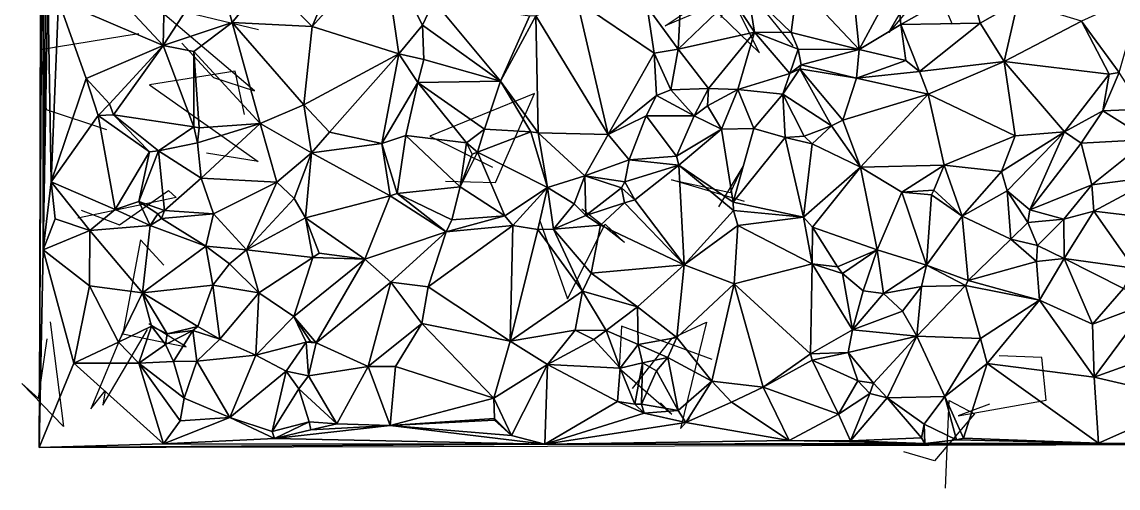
# Model space of a CAD drawing. Header units: metres. Extents: x -15.8 to 15, y -15.6 to 15.3.
# Drawn here: x -15.26 to 1.16, y -15.6 to -8.62 of the extents above; entities that cross this region are included whole.
import ezdxf

# ---------------------------------------------------------------- set-up
doc = ezdxf.new("R2010")
doc.units = ezdxf.units.M
doc.layers.add('CRACKS', color=1, linetype='Continuous')
doc.layers.add('STREET_MESH', color=7, linetype='Continuous')

msp = doc.modelspace()

# ---------------------------------------------------------------- linework, layer by layer
at = {"layer": 'CRACKS'}
for points in [[(-1.753, -8.163, 0.1), (-2.276, -8.778, 0.1), (-1.367, -7.229, 0.1), (-1.853, -7.259, 0.1), (-2.039, -6.863, 0.1)], [(-1.323, -8.658, 0.1), (-1.854, -7.408, 0.1), (-2.513, -7.177, 0.1), (-1.664, -6.995, 0.1), (-2.057, -7.223, 0.1)], [(-3.706, -8.982, 0.1), (-4.345, -8.186, 0.1), (-5.239, -8.084, 0.1), (-4.213, -9.083, 0.1), (-5.065, -7.378, 0.1)], [(-6.142, -7.5, 0.1), (-5.01, -8.419, 0.1), (-5.626, -8.681, 0.1), (-4.545, -7.954, 0.1), (-4.791, -8.559, 0.1)], [(-12.864, -8.938, 0.1), (-12.386, -9.456, 0.1), (-11.776, -9.655, 0.1), (-13.313, -8.352, 0.1), (-11.713, -8.737, 0.1)], [(-13.507, -8.799, 0.1), (-13.732, -8.833, 0.1), (-14.985, -9.041, 0.1), (-14.896, -9.935, 0.1), (-13.993, -10.232, 0.1)], [(-11.924, -10.01, 0.1), (-12.065, -9.36, 0.1), (-13.347, -9.566, 0.1), (-11.717, -10.714, 0.1), (-12.491, -10.589, 0.1)], [(-8.916, -11.007, 0.1), (-8.164, -11.025, 0.1), (-7.582, -9.692, 0.1), (-9.148, -10.335, 0.1), (-8.21, -10.797, 0.1)], [(-4.438, -11.312, 0.1), (-5.53, -10.989, 0.1), (-4.644, -11.175, 0.1), (-4.462, -10.789, 0.1), (-4.826, -11.39, 0.1)], [(-14.37, -11.439, 0.1), (-13.797, -11.661, 0.1), (-13.063, -11.148, 0.1), (-12.95, -11.252, 0.1), (-14.422, -11.562, 0.1)], [(-7.506, -11.585, 0.1), (-7.088, -12.771, 0.1), (-6.525, -11.652, 0.1), (-6.232, -11.927, 0.1), (-6.874, -11.425, 0.1)], [(-13.134, -12.266, 0.1), (-13.483, -11.887, 0.1), (-13.745, -13.292, 0.1), (-12.8, -13.488, 0.1), (-13.357, -13.144, 0.1)], [(-14.833, -13.114, 0.1), (-14.636, -14.684, 0.1), (-15.258, -14.04, 0.1), (-15.01, -14.262, 0.1), (-14.881, -13.369, 0.1)], [(-6.111, -14.115, 0.1), (-5.519, -13.36, 0.1), (-5.004, -13.12, 0.1), (-5.396, -14.711, 0.1), (-5.259, -14.562, 0.1)], [(-13.719, -13.207, 0.1), (-14.226, -14.418, 0.1), (-14.011, -14.148, 0.1), (-14.046, -14.363, 0.1), (-13.378, -13.228, 0.1)], [(-4.918, -13.676, 0.1), (-6.28, -13.178, 0.1), (-6.314, -13.807, 0.1), (-5.526, -14.495, 0.1), (-5.694, -14.329, 0.1)], [(-0.767, -14.346, 0.1), (-1.234, -14.521, 0.1), (0.081, -14.287, 0.1), (0.019, -13.647, 0.1), (-0.62, -13.626, 0.1)], [(-1.428, -15.605, 0.1), (-1.373, -14.294, 0.1), (-0.99, -14.49, 0.1), (-1.59, -15.196, 0.1), (-2.05, -15.064, 0.1)]]:
    msp.add_polyline3d(points, dxfattribs=at)
at = {"layer": 'STREET_MESH'}
for points in [[(-14.946, -4.445), (-14.952, 5.509), (-14.999, -14.999)], [(-14.941, -12.037), (-14.946, -4.445), (-14.999, -14.999)], [(-14.946, -4.445), (-14.941, -12.037), (-14.898, -7.436)], [(-10.912, -8.692), (-10.3, -7.25), (-11.596, -7.989)], [(-9.846, -7.505), (-10.3, -7.25), (-10.912, -8.692)], [(-14.941, -12.037), (-14.868, -8.071), (-14.898, -7.436)], [(-9.614, -9.1), (-9.846, -7.505), (-10.912, -8.692)], [(-9.846, -7.505), (-9.259, -8.671), (-9.087, -8.311)], [(-9.614, -9.1), (-9.259, -8.671), (-9.846, -7.505)], [(-3.641, -8.053), (-2.718, -9.035), (-2.873, -7.508)], [(-2.718, -9.035), (-2.154, -7.988), (-2.873, -7.508)], [(-13.14, -8.977), (-14.339, -7.686), (-14.711, -8.305)], [(-13.14, -8.977), (-13.114, -7.61), (-14.339, -7.686)], [(-13.14, -8.977), (-12.346, -7.75), (-13.114, -7.61)], [(-12.346, -7.75), (-13.14, -8.977), (-12.108, -8.631)], [(-12.346, -7.75), (-12.108, -8.631), (-11.596, -7.989)], [(-12.108, -8.631), (-10.912, -8.692), (-11.596, -7.989)], [(-2.154, -7.988), (-2.718, -9.035), (-2.093, -8.658)], [(-2.154, -7.988), (-2.093, -8.658), (-1.055, -8.071)], [(-14.941, -12.037), (-14.82, -11.017), (-14.868, -8.071)], [(-14.868, -8.071), (-14.82, -11.017), (-14.711, -8.305)], [(-5.383, -8.164), (-5.895, -8.394), (-5.431, -9.03)], [(-4.625, -8.258), (-5.383, -8.164), (-5.431, -9.03)], [(-4.625, -8.258), (-4.285, -8.773), (-4.384, -8.152)], [(-3.739, -8.78), (-3.641, -8.053), (-4.384, -8.152)], [(-4.285, -8.773), (-3.739, -8.78), (-4.384, -8.152)], [(-3.739, -8.78), (-2.718, -9.035), (-3.641, -8.053)], [(-2.093, -8.658), (-0.904, -8.64), (-1.055, -8.071)], [(-0.904, -8.64), (-0.34, -8.321), (-1.055, -8.071)], [(0.611, -8.612), (1.176, -9.381), (1.512, -8.2)], [(-14.82, -11.017), (-14.296, -9.468), (-14.711, -8.305)], [(-14.296, -9.468), (-13.14, -8.977), (-14.711, -8.305)], [(-9.259, -8.671), (-8.09, -9.507), (-9.087, -8.311)], [(-9.087, -8.311), (-8.09, -9.507), (-7.658, -8.533)], [(-7.562, -8.528), (-6.476, -10.31), (-6.943, -8.31)], [(-5.79, -9.091), (-5.895, -8.394), (-6.943, -8.31)], [(-6.476, -10.31), (-5.79, -9.091), (-6.943, -8.31)], [(-4.285, -8.773), (-4.625, -8.258), (-5.431, -9.03)], [(-0.904, -8.64), (-0.549, -9.214), (-0.34, -8.321)], [(-0.34, -8.321), (-0.549, -9.214), (0.611, -8.612)], [(-8.09, -9.507), (-7.562, -8.528), (-7.658, -8.533)], [(-7.562, -8.528), (-8.09, -9.507), (-7.524, -10.282)], [(-6.476, -10.31), (-7.562, -8.528), (-7.524, -10.282)], [(-5.895, -8.394), (-5.79, -9.091), (-5.431, -9.03)], [(-12.108, -8.631), (-13.14, -8.977), (-12.684, -9.066)], [(-11.688, -10.145), (-12.108, -8.631), (-12.684, -9.066)], [(-12.108, -8.631), (-11.035, -9.863), (-10.912, -8.692)], [(-11.035, -9.863), (-12.108, -8.631), (-11.688, -10.145)], [(-11.035, -9.863), (-9.614, -9.1), (-10.912, -8.692)], [(-9.614, -9.1), (-9.236, -9.185), (-9.259, -8.671)], [(-9.236, -9.185), (-8.09, -9.507), (-9.259, -8.671)], [(-2.718, -9.035), (-2.022, -9.2), (-2.093, -8.658)], [(-2.093, -8.658), (-1.815, -9.363), (-0.904, -8.64)], [(-2.022, -9.2), (-1.815, -9.363), (-2.093, -8.658)], [(-0.904, -8.64), (-1.815, -9.363), (-0.549, -9.214)], [(-0.549, -9.214), (1.028, -9.404), (0.611, -8.612)], [(1.028, -9.404), (1.176, -9.381), (0.611, -8.612)], [(-4.976, -9.618), (-4.285, -8.773), (-5.431, -9.03)], [(-4.285, -8.773), (-4.976, -9.618), (-4.535, -9.635)], [(-3.759, -9.394), (-4.285, -8.773), (-4.535, -9.635)], [(-4.285, -8.773), (-3.759, -9.394), (-3.631, -9.028)], [(-3.739, -8.78), (-4.285, -8.773), (-3.631, -9.028)], [(-3.739, -8.78), (-3.631, -9.028), (-2.718, -9.035)], [(-13.947, -9.85), (-13.14, -8.977), (-14.296, -9.468)], [(-13.947, -9.85), (-13.884, -10.012), (-13.14, -8.977)], [(-13.884, -10.012), (-12.683, -10.192), (-13.14, -8.977)], [(-13.14, -8.977), (-12.683, -10.192), (-12.684, -9.066)], [(-3.759, -9.394), (-3.586, -9.265), (-3.631, -9.028)], [(-3.631, -9.028), (-3.586, -9.265), (-2.718, -9.035)], [(-12.601, -10.209), (-11.688, -10.145), (-12.684, -9.066)], [(-12.683, -10.192), (-12.601, -10.209), (-12.684, -9.066)], [(-10.651, -10.272), (-9.614, -9.1), (-11.035, -9.863)], [(-9.868, -10.442), (-9.614, -9.1), (-10.651, -10.272)], [(-9.614, -9.1), (-9.868, -10.442), (-9.327, -9.531)], [(-9.236, -9.185), (-9.614, -9.1), (-9.327, -9.531)], [(-8.09, -9.507), (-9.236, -9.185), (-9.327, -9.531)], [(-6.476, -10.31), (-5.754, -9.726), (-5.79, -9.091)], [(-5.79, -9.091), (-5.54, -9.641), (-5.431, -9.03)], [(-5.754, -9.726), (-5.54, -9.641), (-5.79, -9.091)], [(-5.54, -9.641), (-4.976, -9.618), (-5.431, -9.03)], [(-2.718, -9.035), (-3.586, -9.265), (-2.757, -9.465)], [(-2.022, -9.2), (-2.718, -9.035), (-2.757, -9.465)], [(-3.609, -9.326), (-3.864, -9.705), (-3.135, -10.179)], [(-3.864, -9.705), (-3.609, -9.326), (-3.759, -9.394)], [(-3.609, -9.326), (-3.586, -9.265), (-3.759, -9.394)], [(-3.586, -9.265), (-3.609, -9.326), (-2.757, -9.465)], [(-2.965, -10.094), (-3.609, -9.326), (-3.135, -10.179)], [(-3.609, -9.326), (-2.965, -10.094), (-2.757, -9.465)], [(-1.815, -9.363), (-2.022, -9.2), (-2.757, -9.465)], [(-1.815, -9.363), (-1.685, -9.702), (-0.549, -9.214)], [(-0.549, -9.214), (-1.685, -9.702), (-0.381, -10.328)], [(0.359, -10.267), (-0.549, -9.214), (-0.381, -10.328)], [(0.359, -10.267), (1.028, -9.404), (-0.549, -9.214)], [(-14.118, -10.021), (-14.296, -9.468), (-14.82, -11.017)], [(-14.118, -10.021), (-13.947, -9.85), (-14.296, -9.468)], [(-8.09, -9.507), (-9.327, -9.531), (-8.328, -10.227)], [(-7.634, -10.27), (-8.09, -9.507), (-8.328, -10.227)], [(-8.09, -9.507), (-7.634, -10.27), (-7.524, -10.282)], [(-3.864, -9.705), (-3.759, -9.394), (-4.535, -9.635)], [(-2.757, -9.465), (-2.965, -10.094), (-1.685, -9.702)], [(-1.815, -9.363), (-2.757, -9.465), (-1.685, -9.702)], [(1.028, -9.404), (0.359, -10.267), (0.929, -9.952)], [(1.176, -9.381), (0.929, -9.952), (1.532, -9.926)], [(1.176, -9.381), (1.028, -9.404), (0.929, -9.952)], [(-9.327, -9.531), (-9.868, -10.442), (-9.51, -10.321)], [(-9.327, -9.531), (-9.51, -10.321), (-8.601, -10.433)], [(-8.328, -10.227), (-9.327, -9.531), (-8.601, -10.433)], [(-5.754, -9.726), (-5.192, -10.026), (-5.54, -9.641)], [(-5.192, -10.026), (-4.976, -9.618), (-5.54, -9.641)], [(-4.988, -9.877), (-4.976, -9.618), (-5.192, -10.026)], [(-4.976, -9.618), (-4.988, -9.877), (-4.535, -9.635)], [(-4.535, -9.635), (-4.988, -9.877), (-4.782, -10.229)], [(-4.295, -10.217), (-4.535, -9.635), (-4.782, -10.229)], [(-3.864, -9.705), (-4.535, -9.635), (-4.295, -10.217)], [(-14.118, -10.021), (-13.884, -10.012), (-13.947, -9.85)], [(-5.754, -9.726), (-6.476, -10.31), (-5.911, -10.028)], [(-5.192, -10.026), (-5.754, -9.726), (-5.911, -10.028)], [(-3.864, -9.705), (-4.295, -10.217), (-3.828, -10.352)], [(-3.541, -10.335), (-3.864, -9.705), (-3.828, -10.352)], [(-3.864, -9.705), (-3.541, -10.335), (-3.135, -10.179)], [(-2.965, -10.094), (-2.699, -10.796), (-1.685, -9.702)], [(-2.699, -10.796), (-1.447, -10.769), (-1.685, -9.702)], [(-1.685, -9.702), (-1.447, -10.769), (-0.381, -10.328)], [(-13.884, -10.012), (-14.118, -10.021), (-13.346, -10.568)], [(-13.884, -10.012), (-13.346, -10.568), (-13.211, -10.551)], [(-12.683, -10.192), (-13.884, -10.012), (-13.211, -10.551)], [(-11.035, -9.863), (-11.688, -10.145), (-10.92, -10.582)], [(-10.651, -10.272), (-11.035, -9.863), (-10.92, -10.582)], [(-4.988, -9.877), (-5.192, -10.026), (-4.782, -10.229)], [(0.359, -10.267), (0.604, -10.437), (0.929, -9.952)], [(0.604, -10.437), (1.617, -10.385), (0.929, -9.952)], [(0.929, -9.952), (1.617, -10.385), (1.532, -9.926)], [(-13.86, -11.432), (-14.118, -10.021), (-14.82, -11.017)], [(-13.346, -10.568), (-14.118, -10.021), (-13.86, -11.432)], [(-12.601, -10.209), (-12.629, -10.435), (-11.688, -10.145)], [(-12.629, -10.435), (-12.574, -10.963), (-11.688, -10.145)], [(-12.574, -10.963), (-11.438, -11.024), (-11.688, -10.145)], [(-11.688, -10.145), (-11.438, -11.024), (-10.92, -10.582)], [(-6.476, -10.31), (-6.165, -10.686), (-5.911, -10.028)], [(-6.165, -10.686), (-5.452, -10.631), (-5.911, -10.028)], [(-5.452, -10.631), (-5.192, -10.026), (-5.911, -10.028)], [(-4.782, -10.229), (-5.192, -10.026), (-5.452, -10.631)], [(-2.699, -10.796), (-2.965, -10.094), (-3.135, -10.179)], [(-12.629, -10.435), (-12.683, -10.192), (-13.211, -10.551)], [(-12.601, -10.209), (-12.683, -10.192), (-12.629, -10.435)], [(-9.868, -10.442), (-10.651, -10.272), (-10.92, -10.582)], [(-9.51, -10.321), (-9.868, -10.442), (-9.639, -11.193)], [(-8.696, -11.093), (-9.51, -10.321), (-9.639, -11.193)], [(-9.51, -10.321), (-8.696, -11.093), (-8.601, -10.433)], [(-8.436, -10.571), (-8.328, -10.227), (-8.601, -10.433)], [(-8.436, -10.571), (-7.634, -10.27), (-8.328, -10.227)], [(-7.634, -10.27), (-8.436, -10.571), (-7.384, -11.103)], [(-7.634, -10.27), (-7.384, -11.103), (-7.524, -10.282)], [(-7.384, -11.103), (-6.828, -10.928), (-7.524, -10.282)], [(-6.828, -10.928), (-6.476, -10.31), (-7.524, -10.282)], [(-6.165, -10.686), (-6.476, -10.31), (-6.828, -10.928)], [(-5.418, -10.769), (-4.782, -10.229), (-5.452, -10.631)], [(-4.604, -11.321), (-4.782, -10.229), (-5.418, -10.769)], [(-4.604, -11.321), (-4.295, -10.217), (-4.782, -10.229)], [(-4.295, -10.217), (-4.604, -11.321), (-3.828, -10.352)], [(-3.541, -10.335), (-3.828, -10.352), (-3.42, -10.446)], [(-3.541, -10.335), (-3.42, -10.446), (-3.135, -10.179)], [(-3.42, -10.446), (-2.699, -10.796), (-3.135, -10.179)], [(-1.447, -10.769), (-0.589, -10.862), (-0.381, -10.328)], [(-0.589, -10.862), (0.359, -10.267), (-0.381, -10.328)], [(-0.502, -11.151), (0.359, -10.267), (-0.589, -10.862)], [(0.359, -10.267), (-0.502, -11.151), (-0.164, -11.435)], [(0.604, -10.437), (0.359, -10.267), (-0.164, -11.435)], [(-12.574, -10.963), (-12.629, -10.435), (-13.211, -10.551)], [(-9.743, -11.226), (-9.868, -10.442), (-10.92, -10.582)], [(-9.868, -10.442), (-9.743, -11.226), (-9.639, -11.193)], [(-8.696, -11.093), (-8.514, -10.603), (-8.601, -10.433)], [(-8.514, -10.603), (-8.436, -10.571), (-8.601, -10.433)], [(-3.828, -10.352), (-4.604, -11.321), (-3.554, -11.548)], [(-3.42, -10.446), (-3.828, -10.352), (-3.554, -11.548)], [(-2.699, -10.796), (-3.42, -10.446), (-3.554, -11.548)], [(0.604, -10.437), (-0.164, -11.435), (0.768, -11.063)], [(1.617, -10.385), (0.604, -10.437), (0.768, -11.063)], [(1.775, -10.934), (1.617, -10.385), (0.768, -11.063)], [(-13.346, -10.568), (-13.86, -11.432), (-13.508, -11.313)], [(-13.508, -11.313), (-13.124, -11.444), (-13.211, -10.551)], [(-13.346, -10.568), (-13.508, -11.313), (-13.211, -10.551)], [(-13.124, -11.444), (-12.574, -10.963), (-13.211, -10.551)], [(-11.438, -11.024), (-11.182, -11.269), (-10.92, -10.582)], [(-11.182, -11.269), (-11.013, -11.555), (-10.92, -10.582)], [(-11.013, -11.555), (-9.743, -11.226), (-10.92, -10.582)], [(-8.436, -10.571), (-8.696, -11.093), (-8.027, -11.528)], [(-8.436, -10.571), (-8.514, -10.603), (-8.696, -11.093)], [(-7.384, -11.103), (-8.436, -10.571), (-8.027, -11.528)], [(-6.165, -10.686), (-5.418, -10.769), (-5.452, -10.631)], [(-6.23, -11.018), (-6.165, -10.686), (-6.828, -10.928)], [(-6.165, -10.686), (-6.23, -11.018), (-5.418, -10.769)], [(-6.23, -11.018), (-6.079, -11.288), (-5.418, -10.769)], [(-5.418, -10.769), (-6.079, -11.288), (-5.337, -12.26)], [(-4.603, -11.444), (-5.418, -10.769), (-5.337, -12.26)], [(-4.603, -11.444), (-4.604, -11.321), (-5.418, -10.769)], [(-3.419, -11.698), (-2.699, -10.796), (-3.554, -11.548)], [(-2.699, -10.796), (-3.419, -11.698), (-2.448, -12.035)], [(-2.082, -11.173), (-1.447, -10.769), (-2.699, -10.796)], [(-2.082, -11.173), (-2.699, -10.796), (-2.448, -12.035)], [(-2.082, -11.173), (-1.599, -11.14), (-1.447, -10.769)], [(-1.447, -10.769), (-1.599, -11.14), (-1.177, -11.533)], [(-1.447, -10.769), (-1.177, -11.533), (-0.589, -10.862)], [(-12.574, -10.963), (-13.124, -11.444), (-12.39, -11.496)], [(-11.438, -11.024), (-12.574, -10.963), (-12.39, -11.496)], [(-6.989, -11.348), (-6.828, -10.928), (-7.384, -11.103)], [(-6.989, -11.348), (-6.813, -11.52), (-6.828, -10.928)], [(-6.28, -11.106), (-6.23, -11.018), (-6.828, -10.928)], [(-6.813, -11.52), (-6.28, -11.106), (-6.828, -10.928)], [(-1.177, -11.533), (-0.502, -11.151), (-0.589, -10.862)], [(0.796, -11.457), (1.775, -10.934), (0.768, -11.063)], [(0.796, -11.457), (2.137, -11.614), (1.775, -10.934)], [(-14.82, -11.017), (-14.941, -12.037), (-14.761, -11.57)], [(-14.243, -11.747), (-14.82, -11.017), (-14.761, -11.57)], [(-14.243, -11.747), (-13.86, -11.432), (-14.82, -11.017)], [(-11.893, -12.037), (-11.438, -11.024), (-12.39, -11.496)], [(-11.182, -11.269), (-11.438, -11.024), (-11.893, -12.037)], [(-8.82, -11.587), (-8.696, -11.093), (-9.639, -11.193)], [(-8.696, -11.093), (-8.82, -11.587), (-8.027, -11.528)], [(-7.904, -11.669), (-7.384, -11.103), (-8.027, -11.528)], [(-7.904, -11.669), (-7.529, -11.733), (-7.384, -11.103)], [(-7.529, -11.733), (-7.295, -11.728), (-7.384, -11.103)], [(-7.295, -11.728), (-6.989, -11.348), (-7.384, -11.103)], [(-6.235, -11.334), (-6.28, -11.106), (-6.813, -11.52)], [(-6.28, -11.106), (-6.079, -11.288), (-6.23, -11.018)], [(-6.28, -11.106), (-6.235, -11.334), (-6.079, -11.288)], [(-1.599, -11.14), (-2.082, -11.173), (-1.636, -11.211)], [(-1.177, -11.533), (-1.599, -11.14), (-1.636, -11.211)], [(-0.502, -11.151), (-1.177, -11.533), (-0.448, -11.874)], [(-0.194, -11.625), (-0.502, -11.151), (-0.448, -11.874)], [(-0.502, -11.151), (-0.194, -11.625), (-0.164, -11.435)], [(-0.164, -11.435), (0.346, -11.576), (0.768, -11.063)], [(0.346, -11.576), (0.796, -11.457), (0.768, -11.063)], [(-13.508, -11.313), (-13.86, -11.432), (-13.336, -11.672)], [(-13.221, -11.495), (-13.124, -11.444), (-13.508, -11.313)], [(-13.221, -11.495), (-13.508, -11.313), (-13.336, -11.672)], [(-11.182, -11.269), (-11.893, -12.037), (-11.013, -11.555)], [(-9.743, -11.226), (-11.013, -11.555), (-10.123, -12.177)], [(-8.904, -11.764), (-9.743, -11.226), (-10.123, -12.177)], [(-9.743, -11.226), (-8.904, -11.764), (-9.639, -11.193)], [(-8.904, -11.764), (-8.82, -11.587), (-9.639, -11.193)], [(-6.079, -11.288), (-6.235, -11.334), (-5.337, -12.26)], [(-4.604, -11.321), (-4.603, -11.444), (-3.554, -11.548)], [(-2.082, -11.173), (-2.448, -12.035), (-1.708, -12.265)], [(-2.082, -11.173), (-1.708, -12.265), (-1.636, -11.211)], [(-1.708, -12.265), (-1.177, -11.533), (-1.636, -11.211)], [(-13.86, -11.432), (-14.243, -11.747), (-13.336, -11.672)], [(-13.124, -11.444), (-13.221, -11.495), (-13.169, -11.568)], [(-13.124, -11.444), (-13.169, -11.568), (-12.39, -11.496)], [(-6.813, -11.52), (-6.989, -11.348), (-7.295, -11.728)], [(-6.235, -11.334), (-6.813, -11.52), (-6.592, -11.668)], [(-6.235, -11.334), (-6.592, -11.668), (-5.337, -12.26)], [(-4.536, -11.673), (-4.603, -11.444), (-5.337, -12.26)], [(-3.554, -11.548), (-4.603, -11.444), (-4.536, -11.673)], [(-0.194, -11.625), (0.346, -11.576), (-0.164, -11.435)], [(0.353, -12.166), (0.796, -11.457), (0.346, -11.576)], [(0.353, -12.166), (1.394, -12.309), (0.796, -11.457)], [(1.394, -12.309), (2.137, -11.614), (0.796, -11.457)], [(-14.941, -12.037), (-14.243, -11.747), (-14.761, -11.57)], [(-13.169, -11.568), (-13.221, -11.495), (-13.336, -11.672)], [(-13.169, -11.568), (-13.336, -11.672), (-12.502, -11.981)], [(-13.169, -11.568), (-12.502, -11.981), (-12.39, -11.496)], [(-12.502, -11.981), (-11.893, -12.037), (-12.39, -11.496)], [(-11.013, -11.555), (-11.893, -12.037), (-10.901, -12.151)], [(-10.808, -12.085), (-11.013, -11.555), (-10.901, -12.151)], [(-11.013, -11.555), (-10.808, -12.085), (-10.123, -12.177)], [(-8.904, -11.764), (-7.904, -11.669), (-8.027, -11.528)], [(-8.82, -11.587), (-8.904, -11.764), (-8.027, -11.528)], [(-6.813, -11.52), (-7.295, -11.728), (-6.592, -11.668)], [(-3.424, -12.245), (-3.554, -11.548), (-4.536, -11.673)], [(-3.424, -12.245), (-3.419, -11.698), (-3.554, -11.548)], [(-1.086, -12.494), (-1.177, -11.533), (-1.708, -12.265)], [(-1.177, -11.533), (-1.086, -12.494), (-0.448, -11.874)], [(-0.046, -11.971), (-0.194, -11.625), (-0.448, -11.874)], [(-0.194, -11.625), (-0.046, -11.971), (0.346, -11.576)], [(-0.046, -11.971), (0.353, -12.166), (0.346, -11.576)], [(-14.243, -11.747), (-14.941, -12.037), (-14.247, -12.577)], [(-14.243, -11.747), (-14.247, -12.577), (-13.453, -12.679)], [(-13.336, -11.672), (-14.243, -11.747), (-13.453, -12.679)], [(-12.502, -11.981), (-13.336, -11.672), (-13.453, -12.679)], [(-8.904, -11.764), (-10.123, -12.177), (-9.735, -12.52)], [(-9.172, -12.59), (-8.904, -11.764), (-9.735, -12.52)], [(-7.904, -11.669), (-9.172, -12.59), (-7.943, -13.405)], [(-7.904, -11.669), (-8.904, -11.764), (-9.172, -12.59)], [(-7.529, -11.733), (-7.904, -11.669), (-7.943, -13.405)], [(-7.529, -11.733), (-7.943, -13.405), (-6.86, -12.657)], [(-7.295, -11.728), (-7.529, -11.733), (-6.86, -12.657)], [(-7.295, -11.728), (-6.734, -12.385), (-6.592, -11.668)], [(-6.734, -12.385), (-7.295, -11.728), (-6.86, -12.657)], [(-6.592, -11.668), (-6.734, -12.385), (-5.337, -12.26)], [(-4.593, -12.547), (-4.536, -11.673), (-5.337, -12.26)], [(-4.593, -12.547), (-3.424, -12.245), (-4.536, -11.673)], [(-3.043, -12.292), (-3.419, -11.698), (-3.424, -12.245)], [(-3.419, -11.698), (-3.043, -12.292), (-2.448, -12.035)], [(-12.502, -11.981), (-13.453, -12.679), (-12.4, -12.563)], [(-12.149, -12.246), (-12.502, -11.981), (-12.4, -12.563)], [(-12.149, -12.246), (-11.893, -12.037), (-12.502, -11.981)], [(-1.086, -12.494), (-0.063, -12.212), (-0.448, -11.874)], [(-0.063, -12.212), (-0.046, -11.971), (-0.448, -11.874)], [(-0.046, -11.971), (-0.063, -12.212), (0.353, -12.166)], [(-14.479, -13.733), (-14.941, -12.037), (-14.999, -14.999)], [(-14.247, -12.577), (-14.941, -12.037), (-14.479, -13.733)], [(-11.893, -12.037), (-12.149, -12.246), (-11.709, -12.681)], [(-11.893, -12.037), (-11.709, -12.681), (-10.901, -12.151)], [(-10.123, -12.177), (-10.808, -12.085), (-10.901, -12.151)], [(-3.043, -12.292), (-2.968, -12.391), (-2.448, -12.035)], [(-2.448, -12.035), (-2.968, -12.391), (-2.661, -12.649)], [(-2.353, -12.69), (-2.448, -12.035), (-2.661, -12.649)], [(-2.448, -12.035), (-2.353, -12.69), (-1.708, -12.265)], [(-11.709, -12.681), (-12.149, -12.246), (-12.4, -12.563)], [(-11.709, -12.681), (-11.187, -13.036), (-10.901, -12.151)], [(-11.187, -13.036), (-10.123, -12.177), (-10.901, -12.151)], [(-11.187, -13.036), (-10.853, -13.429), (-10.123, -12.177)], [(-10.123, -12.177), (-10.853, -13.429), (-9.735, -12.52)], [(-6.734, -12.385), (-6.039, -12.888), (-5.337, -12.26)], [(-6.039, -12.888), (-5.447, -13.347), (-5.337, -12.26)], [(-5.447, -13.347), (-4.593, -12.547), (-5.337, -12.26)], [(-3.424, -12.245), (-4.593, -12.547), (-3.449, -13.592)], [(-2.82, -13.232), (-3.424, -12.245), (-3.449, -13.592)], [(-2.968, -12.391), (-3.424, -12.245), (-2.82, -13.232)], [(-2.968, -12.391), (-3.043, -12.292), (-3.424, -12.245)], [(-1.708, -12.265), (-2.353, -12.69), (-1.786, -12.585)], [(-1.127, -12.571), (-1.708, -12.265), (-1.786, -12.585)], [(-1.086, -12.494), (-1.708, -12.265), (-1.127, -12.571)], [(-0.018, -12.792), (-0.063, -12.212), (-1.086, -12.494)], [(0.353, -12.166), (-0.063, -12.212), (-0.018, -12.792)], [(0.777, -13.149), (0.353, -12.166), (-0.018, -12.792)], [(0.353, -12.166), (0.777, -13.149), (1.238, -12.613)], [(1.394, -12.309), (0.353, -12.166), (1.238, -12.613)], [(-6.039, -12.888), (-6.734, -12.385), (-6.86, -12.657)], [(-2.968, -12.391), (-2.82, -13.232), (-2.661, -12.649)], [(-13.812, -13.417), (-14.247, -12.577), (-14.479, -13.733)], [(-14.247, -12.577), (-13.812, -13.417), (-13.453, -12.679)], [(-13.453, -12.679), (-12.625, -13.183), (-12.4, -12.563)], [(-12.625, -13.183), (-12.294, -13.372), (-12.4, -12.563)], [(-12.294, -13.372), (-11.709, -12.681), (-12.4, -12.563)], [(-10.853, -13.429), (-10.071, -13.782), (-9.735, -12.52)], [(-10.071, -13.782), (-9.269, -13.139), (-9.735, -12.52)], [(-9.269, -13.139), (-9.172, -12.59), (-9.735, -12.52)], [(-9.172, -12.59), (-9.269, -13.139), (-7.943, -13.405)], [(-5.447, -13.347), (-4.926, -14.005), (-4.593, -12.547)], [(-4.926, -14.005), (-4.154, -14.094), (-4.593, -12.547)], [(-4.593, -12.547), (-4.154, -14.094), (-3.449, -13.592)], [(-2.353, -12.69), (-2.068, -12.954), (-1.786, -12.585)], [(-2.068, -12.954), (-1.857, -13.328), (-1.786, -12.585)], [(-1.857, -13.328), (-1.127, -12.571), (-1.786, -12.585)], [(-1.857, -13.328), (-0.9, -13.364), (-1.127, -12.571)], [(-0.018, -12.792), (-1.086, -12.494), (-1.127, -12.571)], [(-0.9, -13.364), (-0.018, -12.792), (-1.127, -12.571)], [(0.777, -13.149), (1.624, -12.829), (1.238, -12.613)], [(-13.812, -13.417), (-13.317, -13.177), (-13.453, -12.679)], [(-13.317, -13.177), (-13.08, -13.294), (-13.453, -12.679)], [(-13.08, -13.294), (-12.625, -13.183), (-13.453, -12.679)], [(-11.709, -12.681), (-12.294, -13.372), (-11.756, -13.615)], [(-11.187, -13.036), (-11.709, -12.681), (-11.756, -13.615)], [(-7.943, -13.405), (-6.973, -13.24), (-6.86, -12.657)], [(-6.973, -13.24), (-6.509, -13.243), (-6.86, -12.657)], [(-6.509, -13.243), (-6.039, -12.888), (-6.86, -12.657)], [(-2.82, -13.232), (-2.353, -12.69), (-2.661, -12.649)], [(-2.068, -12.954), (-2.353, -12.69), (-2.82, -13.232)], [(-0.9, -13.364), (-0.8, -13.737), (-0.018, -12.792)], [(-0.018, -12.792), (-0.8, -13.737), (0.803, -13.943)], [(0.777, -13.149), (-0.018, -12.792), (0.803, -13.943)], [(-6.039, -12.888), (-6.509, -13.243), (-6.026, -13.452)], [(-5.447, -13.347), (-6.039, -12.888), (-6.026, -13.452)], [(-1.857, -13.328), (-2.068, -12.954), (-2.82, -13.232)], [(1.624, -12.829), (0.777, -13.149), (0.803, -13.943)], [(2.181, -13.451), (1.624, -12.829), (0.803, -13.943)], [(-11.187, -13.036), (-11.756, -13.615), (-11.003, -13.417)], [(-10.935, -13.408), (-11.187, -13.036), (-11.003, -13.417)], [(-10.935, -13.408), (-10.853, -13.429), (-11.187, -13.036)], [(-13.317, -13.177), (-13.812, -13.417), (-13.509, -13.732)], [(-13.106, -13.452), (-13.317, -13.177), (-13.509, -13.732)], [(-13.106, -13.452), (-13.08, -13.294), (-13.317, -13.177)], [(-12.698, -13.244), (-13.106, -13.452), (-12.987, -13.707)], [(-12.698, -13.244), (-13.08, -13.294), (-13.106, -13.452)], [(-12.625, -13.183), (-13.08, -13.294), (-12.698, -13.244)], [(-12.639, -13.705), (-12.698, -13.244), (-12.987, -13.707)], [(-12.625, -13.183), (-12.698, -13.244), (-12.294, -13.372)], [(-12.698, -13.244), (-12.639, -13.705), (-12.294, -13.372)], [(-10.071, -13.782), (-9.661, -13.781), (-9.269, -13.139)], [(-9.661, -13.781), (-8.191, -14.256), (-9.269, -13.139)], [(-9.269, -13.139), (-8.191, -14.256), (-7.943, -13.405)], [(-7.384, -13.752), (-6.973, -13.24), (-7.943, -13.405)], [(-6.693, -13.381), (-6.973, -13.24), (-7.384, -13.752)], [(-6.509, -13.243), (-6.973, -13.24), (-6.693, -13.381)], [(-6.297, -13.808), (-6.509, -13.243), (-6.693, -13.381)], [(-6.509, -13.243), (-6.297, -13.808), (-6.026, -13.452)], [(-2.883, -13.573), (-2.82, -13.232), (-3.449, -13.592)], [(-2.883, -13.573), (-1.857, -13.328), (-2.82, -13.232)], [(-13.509, -13.732), (-13.812, -13.417), (-14.479, -13.733)], [(-12.987, -13.707), (-13.106, -13.452), (-13.509, -13.732)], [(-12.294, -13.372), (-12.639, -13.705), (-11.756, -13.615)], [(-11.756, -13.615), (-11.298, -13.855), (-11.003, -13.417)], [(-11.298, -13.855), (-10.964, -13.925), (-11.003, -13.417)], [(-10.853, -13.429), (-10.935, -13.408), (-11.003, -13.417)], [(-10.964, -13.925), (-10.853, -13.429), (-11.003, -13.417)], [(-10.853, -13.429), (-10.964, -13.925), (-10.071, -13.782)], [(-8.191, -14.256), (-7.384, -13.752), (-7.943, -13.405)], [(-6.297, -13.808), (-6.693, -13.381), (-7.384, -13.752)], [(-6.297, -13.808), (-5.962, -13.728), (-6.026, -13.452)], [(-5.585, -13.649), (-5.447, -13.347), (-6.026, -13.452)], [(-5.962, -13.728), (-5.585, -13.649), (-6.026, -13.452)], [(-5.585, -13.649), (-4.926, -14.005), (-5.447, -13.347)], [(-1.857, -13.328), (-2.883, -13.573), (-2.503, -14.035)], [(-2.299, -14.252), (-1.857, -13.328), (-2.503, -14.035)], [(-1.857, -13.328), (-2.299, -14.252), (-1.438, -14.235)], [(-0.9, -13.364), (-1.857, -13.328), (-1.438, -14.235)], [(-0.8, -13.737), (-0.9, -13.364), (-1.438, -14.235)], [(2.31, -14.291), (2.181, -13.451), (0.803, -13.943)], [(-12.639, -13.705), (-12.144, -14.549), (-11.756, -13.615)], [(-12.144, -14.549), (-11.298, -13.855), (-11.756, -13.615)], [(-4.154, -14.094), (-3.421, -13.689), (-3.449, -13.592)], [(-3.421, -13.689), (-2.883, -13.573), (-3.449, -13.592)], [(-2.74, -13.996), (-2.883, -13.573), (-3.421, -13.689)], [(-2.883, -13.573), (-2.74, -13.996), (-2.503, -14.035)], [(-13.135, -14.941), (-14.479, -13.733), (-14.999, -14.999)], [(-13.509, -13.732), (-14.479, -13.733), (-13.135, -14.941)], [(-12.987, -13.707), (-13.509, -13.732), (-12.827, -14.259)], [(-13.509, -13.732), (-12.888, -14.599), (-12.827, -14.259)], [(-12.888, -14.599), (-13.509, -13.732), (-13.135, -14.941)], [(-12.639, -13.705), (-12.987, -13.707), (-12.827, -14.259)], [(-12.144, -14.549), (-12.639, -13.705), (-12.827, -14.259)], [(-10.071, -13.782), (-10.964, -13.925), (-10.542, -14.644)], [(-10.071, -13.782), (-10.542, -14.644), (-9.743, -14.665)], [(-9.661, -13.781), (-10.071, -13.782), (-9.743, -14.665)], [(-8.191, -14.256), (-9.661, -13.781), (-9.743, -14.665)], [(-8.191, -14.256), (-7.926, -14.816), (-7.384, -13.752)], [(-7.384, -13.752), (-7.926, -14.816), (-7.428, -14.947)], [(-6.339, -14.31), (-7.384, -13.752), (-7.428, -14.947)], [(-6.339, -14.31), (-6.297, -13.808), (-7.384, -13.752)], [(-6.078, -14.348), (-5.962, -13.728), (-6.297, -13.808)], [(-5.962, -13.728), (-6.078, -14.348), (-5.976, -14.35)], [(-5.756, -13.846), (-5.962, -13.728), (-5.976, -14.35)], [(-5.756, -13.846), (-5.585, -13.649), (-5.962, -13.728)], [(-5.585, -13.649), (-5.756, -13.846), (-5.429, -14.442)], [(-4.926, -14.005), (-5.585, -13.649), (-5.429, -14.442)], [(-3.421, -13.689), (-4.154, -14.094), (-3.029, -14.499)], [(-2.74, -13.996), (-3.421, -13.689), (-3.029, -14.499)], [(-0.8, -13.737), (-1.438, -14.235), (-1.158, -14.858)], [(-0.8, -13.737), (-1.158, -14.858), (0.865, -14.933)], [(0.803, -13.943), (-0.8, -13.737), (0.865, -14.933)], [(-11.509, -14.757), (-11.298, -13.855), (-12.144, -14.549)], [(-11.298, -13.855), (-11.509, -14.757), (-11.11, -14.118)], [(-10.964, -13.925), (-11.298, -13.855), (-11.11, -14.118)], [(-10.964, -13.925), (-11.11, -14.118), (-10.542, -14.644)], [(-6.078, -14.348), (-6.297, -13.808), (-6.339, -14.31)], [(-5.756, -13.846), (-5.976, -14.35), (-5.429, -14.442)], [(2.31, -14.291), (0.803, -13.943), (0.865, -14.933)], [(-11.509, -14.757), (-10.956, -14.611), (-11.11, -14.118)], [(-11.11, -14.118), (-10.956, -14.611), (-10.542, -14.644)], [(-4.926, -14.005), (-5.429, -14.442), (-5.314, -14.624)], [(-4.63, -14.318), (-4.926, -14.005), (-5.314, -14.624)], [(-4.926, -14.005), (-4.63, -14.318), (-4.154, -14.094)], [(-4.154, -14.094), (-4.63, -14.318), (-3.767, -14.891)], [(-3.029, -14.499), (-4.154, -14.094), (-3.767, -14.891)], [(-2.56, -14.187), (-2.74, -13.996), (-3.029, -14.499)], [(-2.74, -13.996), (-2.56, -14.187), (-2.503, -14.035)], [(-2.56, -14.187), (-2.299, -14.252), (-2.503, -14.035)], [(-12.888, -14.599), (-12.144, -14.549), (-12.827, -14.259)], [(-8.18, -14.56), (-8.191, -14.256), (-9.743, -14.665)], [(-7.926, -14.816), (-8.191, -14.256), (-8.18, -14.56)], [(-2.56, -14.187), (-3.029, -14.499), (-2.847, -14.898)], [(-2.299, -14.252), (-2.56, -14.187), (-2.847, -14.898)], [(-1.786, -14.85), (-2.299, -14.252), (-2.847, -14.898)], [(-2.299, -14.252), (-1.746, -14.647), (-1.438, -14.235)], [(-1.746, -14.647), (-2.299, -14.252), (-1.786, -14.85)], [(-1.746, -14.647), (-1.261, -14.88), (-1.438, -14.235)], [(-1.438, -14.235), (-1.261, -14.88), (-1.158, -14.858)], [(-5.938, -14.481), (-6.339, -14.31), (-7.428, -14.947)], [(-5.938, -14.481), (-6.078, -14.348), (-6.339, -14.31)], [(-6.078, -14.348), (-5.938, -14.481), (-5.976, -14.35)], [(-5.976, -14.35), (-5.938, -14.481), (-5.429, -14.442)], [(-5.429, -14.442), (-5.938, -14.481), (-5.314, -14.624)], [(-3.767, -14.891), (-4.63, -14.318), (-5.314, -14.624)], [(2.382, -14.935), (2.31, -14.291), (0.865, -14.933)], [(-12.144, -14.549), (-13.135, -14.941), (-11.473, -14.86)], [(-12.144, -14.549), (-12.888, -14.599), (-13.135, -14.941)], [(-11.509, -14.757), (-12.144, -14.549), (-11.473, -14.86)], [(-8.181, -14.585), (-8.18, -14.56), (-9.743, -14.665)], [(-7.926, -14.816), (-8.181, -14.585), (-9.743, -14.665)], [(-8.181, -14.585), (-7.926, -14.816), (-8.18, -14.56)], [(-5.314, -14.624), (-5.938, -14.481), (-7.428, -14.947)], [(-3.029, -14.499), (-3.767, -14.891), (-2.847, -14.898)], [(-10.956, -14.611), (-11.509, -14.757), (-11.473, -14.86)], [(-10.929, -14.734), (-10.956, -14.611), (-11.473, -14.86)], [(-9.743, -14.665), (-11.473, -14.86), (-7.428, -14.947)], [(-9.743, -14.665), (-10.929, -14.734), (-11.473, -14.86)], [(-10.956, -14.611), (-10.929, -14.734), (-10.542, -14.644)], [(-10.542, -14.644), (-10.929, -14.734), (-9.743, -14.665)], [(-7.926, -14.816), (-9.743, -14.665), (-7.428, -14.947)], [(-3.767, -14.891), (-5.314, -14.624), (-7.428, -14.947)], [(-1.746, -14.647), (-1.786, -14.85), (-1.735, -14.936)], [(-1.261, -14.88), (-1.746, -14.647), (-1.735, -14.936)], [(-11.473, -14.86), (-13.135, -14.941), (-7.428, -14.947)], [(-1.735, -14.936), (-3.767, -14.891), (-7.428, -14.947)], [(4.035, -14.949), (-1.735, -14.936), (-7.428, -14.947)], [(-3.767, -14.891), (-1.735, -14.936), (-2.847, -14.898)], [(-1.735, -14.936), (-1.786, -14.85), (-2.847, -14.898)], [(-1.261, -14.88), (-1.735, -14.936), (0.865, -14.933)], [(-1.735, -14.936), (4.035, -14.949), (0.865, -14.933)], [(-1.158, -14.858), (-1.261, -14.88), (0.865, -14.933)], [(4.035, -14.949), (2.382, -14.935), (0.865, -14.933)], [(-7.428, -14.947), (-13.135, -14.941), (-14.999, -14.999)], [(4.035, -14.949), (-7.428, -14.947), (-14.999, -14.999)]]:
    msp.add_3dface(points, dxfattribs=at)

doc.saveas('drawing.dxf')
